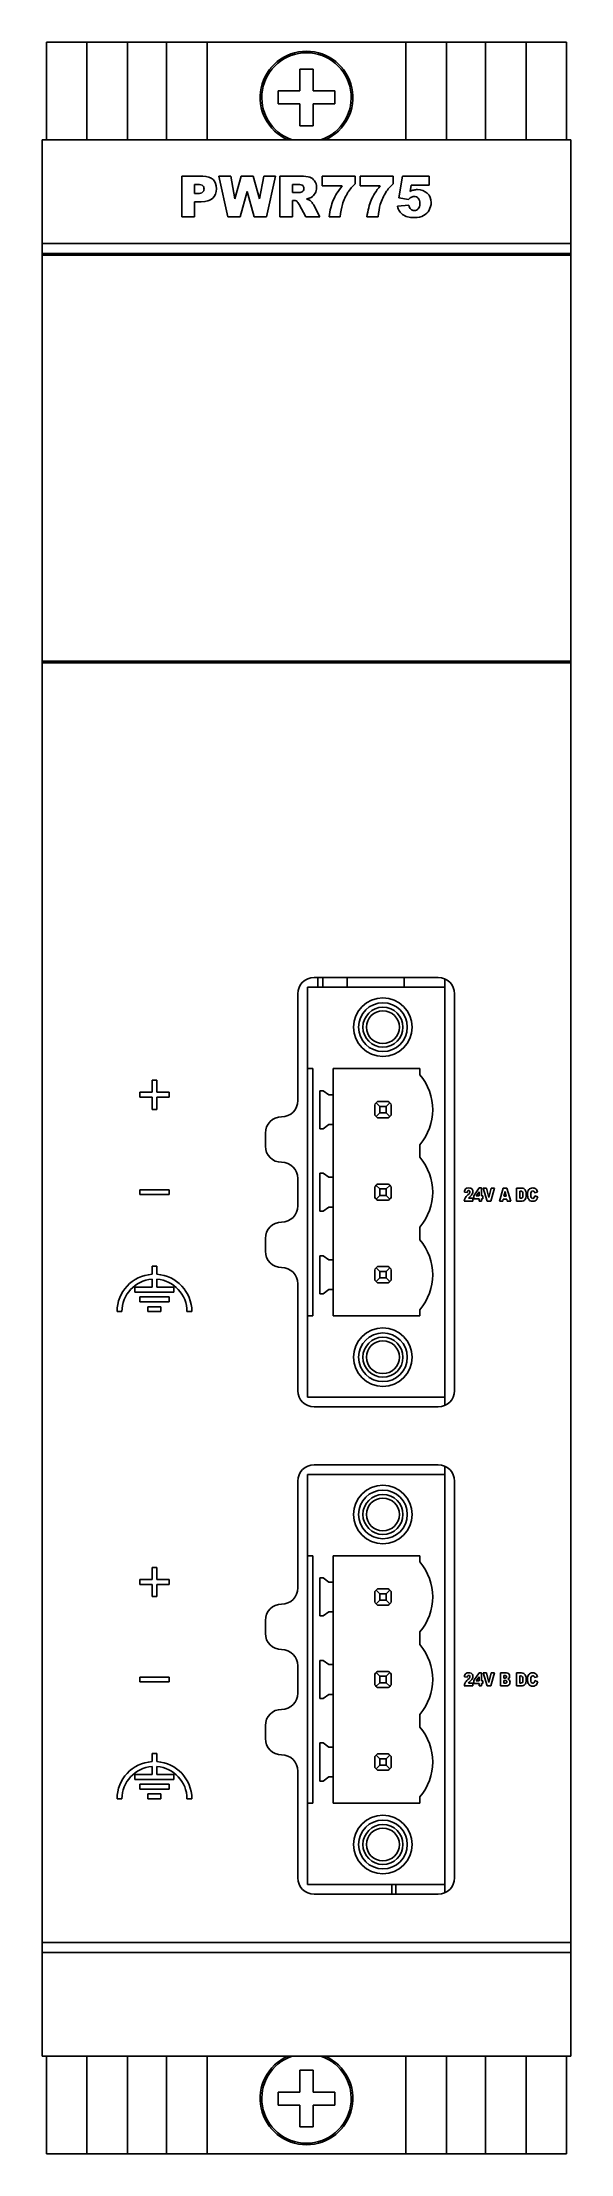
# Model space of a CAD drawing. Header units: inches. Extents: x 0 to 32, y 0 to 130.
import ezdxf

# ---------------------------------------------------------------- set-up
doc = ezdxf.new("R2010")
doc.units = ezdxf.units.IN
doc.header["$LTSCALE"] = 1.21
doc.header["$MEASUREMENT"] = 0
doc.layers.get('0').update_dxf_attribs({"linetype": 'CONTINUOUS'})
for name, color, linetype in [('02___PRT_ALL_AXES', 7, 'CONTINUOUS'), ('03___PRT_ALL_CURVES', 7, 'CONTINUOUS'), ('3_ALL_AXES', 7, 'CONTINUOUS')]:
    doc.layers.add(name, color=color, linetype=linetype)

msp = doc.modelspace()

# ---------------------------------------------------------------- linework, layer by layer
at = {"color": 7, "linetype": 'Continuous'}
for p, q in [((0, 130), (0, 124)), ((32, 130), (32, 124)), ((15.6, 127), (15.6, 128.35)), ((15.6, 128.35), (16.4, 128.35)), ((16.4, 128.35), (16.4, 127)), ((14.25, 127), (14.25, 126.2)), ((14.25, 127), (15.6, 127)), ((15.6, 126.2), (14.25, 126.2)), ((15.6, 124.85), (15.6, 126.2)), ((17.75, 127), (16.4, 127)), ((16.4, 124.85), (16.4, 126.2)), ((17.75, 126.2), (16.4, 126.2)), ((17.75, 126.2), (17.75, 127)), ((16.4, 124.85), (15.6, 124.85)), ((-0.25, 6), (-0.25, 124)), ((32.25, 124), (-0.25, 124)), ((32.25, 6), (32.25, 124)), ((32.25, 117.6), (-0.25, 117.6)), ((-0.25, 117), (32.25, 117)), ((32.25, 116.9), (-0.25, 116.9)), ((-0.25, 91.9), (32.25, 91.9)), ((-0.25, 91.8), (32.25, 91.8)), ((16.07, 46.58), (16.07, 71.82)), ((16.07, 71.82), (24.5, 71.82)), ((16.7, 72.42), (16.7, 71.82)), ((17, 72.42), (17, 71.82)), ((18.5, 71.82), (18.5, 72.42)), ((22, 71.82), (22, 72.42)), ((24.5, 71.82), (24.5, 46.58)), ((16.07, 66.82), (16.38, 66.82)), ((16.38, 66.82), (16.38, 51.58)), ((17.64, 66.82), (17.64, 51.58)), ((17.64, 66.82), (22.96, 66.82)), ((22.96, 66.82), (22.96, 66.43)), ((16.82, 63.11), (16.82, 65.45)), ((16.82, 65.45), (17.02, 65.45)), ((17.02, 65.45), (17.38, 65.2)), ((17.38, 65.2), (17.64, 65.2)), ((20.2, 63.95), (20.2, 64.61)), ((20.5, 64.48), (20.28, 64.7)), ((20.28, 63.86), (20.5, 64.08)), ((20.37, 64.78), (21.03, 64.78)), ((21.03, 63.78), (20.37, 63.78)), ((20.5, 64.08), (20.5, 64.48)), ((20.5, 64.48), (20.9, 64.48)), ((20.9, 64.08), (20.5, 64.08)), ((20.9, 64.48), (21.12, 64.7)), ((20.9, 64.48), (20.9, 64.08)), ((20.9, 64.08), (21.12, 63.86)), ((21.2, 64.61), (21.2, 63.95)), ((17.02, 63.11), (16.82, 63.11)), ((17.38, 63.36), (17.02, 63.11)), ((17.64, 63.36), (17.38, 63.36)), ((22.96, 62.13), (22.96, 61.35)), ((16.82, 58.03), (16.82, 60.37)), ((16.82, 60.37), (17.02, 60.37)), ((17.02, 60.37), (17.38, 60.12)), ((17.38, 60.12), (17.64, 60.12)), ((20.2, 58.87), (20.2, 59.53)), ((20.5, 59.4), (20.28, 59.62)), ((20.28, 58.78), (20.5, 59)), ((20.37, 59.7), (21.03, 59.7)), ((21.03, 58.7), (20.37, 58.7)), ((20.5, 59), (20.5, 59.4)), ((20.5, 59.4), (20.9, 59.4)), ((20.9, 59), (20.5, 59)), ((20.9, 59.4), (21.12, 59.62)), ((20.9, 59.4), (20.9, 59)), ((20.9, 59), (21.12, 58.78)), ((21.2, 59.53), (21.2, 58.87)), ((17.02, 58.03), (16.82, 58.03)), ((17.38, 58.28), (17.02, 58.03)), ((17.64, 58.28), (17.38, 58.28)), ((22.96, 57.05), (22.96, 56.27)), ((16.82, 52.95), (16.82, 55.29)), ((16.82, 55.29), (17.02, 55.29)), ((17.02, 55.29), (17.38, 55.04)), ((17.38, 55.04), (17.64, 55.04)), ((20.37, 54.62), (21.03, 54.62)), ((20.2, 53.79), (20.2, 54.45)), ((20.5, 54.32), (20.28, 54.54)), ((20.28, 53.7), (20.5, 53.92)), ((21.03, 53.62), (20.37, 53.62)), ((20.5, 53.92), (20.5, 54.32)), ((20.5, 54.32), (20.9, 54.32)), ((20.9, 53.92), (20.5, 53.92)), ((20.9, 54.32), (21.12, 54.54)), ((20.9, 54.32), (20.9, 53.92)), ((20.9, 53.92), (21.12, 53.7)), ((21.2, 54.45), (21.2, 53.79)), ((17.02, 52.95), (16.82, 52.95)), ((17.38, 53.2), (17.02, 52.95)), ((17.64, 53.2), (17.38, 53.2)), ((16.07, 51.58), (16.38, 51.58)), ((17.64, 51.58), (22.96, 51.58)), ((22.96, 51.97), (22.96, 51.58)), ((16.07, 46.58), (24.5, 46.58)), ((16.07, 16.58), (16.07, 41.82)), ((16.07, 41.82), (24.5, 41.82)), ((24.5, 41.82), (24.5, 16.58)), ((16.07, 36.82), (16.38, 36.82)), ((16.38, 36.82), (16.38, 21.58)), ((17.64, 36.82), (17.64, 21.58)), ((17.64, 36.82), (22.96, 36.82)), ((22.96, 36.82), (22.96, 36.43)), ((16.82, 33.11), (16.82, 35.45)), ((16.82, 35.45), (17.02, 35.45)), ((17.02, 35.45), (17.38, 35.2)), ((17.38, 35.2), (17.64, 35.2)), ((20.2, 33.95), (20.2, 34.61)), ((20.5, 34.48), (20.28, 34.7)), ((20.28, 33.86), (20.5, 34.08)), ((20.37, 34.78), (21.03, 34.78)), ((20.5, 34.08), (20.5, 34.48)), ((20.5, 34.48), (20.9, 34.48)), ((20.9, 34.08), (20.5, 34.08)), ((20.9, 34.48), (21.12, 34.7)), ((20.9, 34.48), (20.9, 34.08)), ((20.9, 34.08), (21.12, 33.86)), ((21.2, 34.61), (21.2, 33.95)), ((17.02, 33.11), (16.82, 33.11)), ((17.38, 33.36), (17.02, 33.11)), ((17.64, 33.36), (17.38, 33.36)), ((21.03, 33.78), (20.37, 33.78)), ((22.96, 32.13), (22.96, 31.35)), ((16.82, 28.03), (16.82, 30.37)), ((16.82, 30.37), (17.02, 30.37)), ((17.02, 30.37), (17.38, 30.12)), ((17.38, 30.12), (17.64, 30.12)), ((20.2, 28.87), (20.2, 29.53)), ((20.5, 29.4), (20.28, 29.62)), ((20.28, 28.78), (20.5, 29)), ((20.37, 29.7), (21.03, 29.7)), ((21.03, 28.7), (20.37, 28.7)), ((20.5, 29), (20.5, 29.4)), ((20.5, 29.4), (20.9, 29.4)), ((20.9, 29), (20.5, 29)), ((20.9, 29.4), (21.12, 29.62)), ((20.9, 29.4), (20.9, 29)), ((20.9, 29), (21.12, 28.78)), ((21.2, 29.53), (21.2, 28.87)), ((17.02, 28.03), (16.82, 28.03)), ((17.38, 28.28), (17.02, 28.03)), ((17.64, 28.28), (17.38, 28.28)), ((22.96, 27.05), (22.96, 26.27)), ((16.82, 22.95), (16.82, 25.29)), ((16.82, 25.29), (17.02, 25.29)), ((17.02, 25.29), (17.38, 25.04)), ((17.38, 25.04), (17.64, 25.04)), ((20.2, 23.79), (20.2, 24.45)), ((20.5, 24.32), (20.28, 24.54)), ((20.28, 23.7), (20.5, 23.92)), ((20.37, 24.62), (21.03, 24.62)), ((21.03, 23.62), (20.37, 23.62)), ((20.5, 23.92), (20.5, 24.32)), ((20.5, 24.32), (20.9, 24.32)), ((20.9, 23.92), (20.5, 23.92)), ((20.9, 24.32), (21.12, 24.54)), ((20.9, 24.32), (20.9, 23.92)), ((20.9, 23.92), (21.12, 23.7)), ((21.2, 24.45), (21.2, 23.79)), ((17.02, 22.95), (16.82, 22.95)), ((17.38, 23.2), (17.02, 22.95)), ((17.64, 23.2), (17.38, 23.2)), ((16.07, 21.58), (16.38, 21.58)), ((17.64, 21.58), (22.96, 21.58)), ((22.96, 21.97), (22.96, 21.58)), ((16.07, 16.58), (24.5, 16.58)), ((21.5, 15.98), (21.5, 16.58)), ((32.25, 13), (-0.25, 13)), ((32.25, 12.4), (-0.25, 12.4)), ((32.25, 6), (-0.25, 6)), ((0, 6), (0, 0)), ((32, 6), (32, 0)), ((15.6, 3.8), (15.6, 5.15)), ((15.6, 5.15), (16.4, 5.15)), ((16.4, 5.15), (16.4, 3.8)), ((14.25, 3.8), (14.25, 3)), ((14.25, 3.8), (15.6, 3.8)), ((15.6, 3), (14.25, 3)), ((15.6, 1.65), (15.6, 3)), ((17.75, 3.8), (16.4, 3.8)), ((16.4, 1.65), (16.4, 3)), ((17.75, 3), (16.4, 3)), ((17.75, 3), (17.75, 3.8)), ((16.4, 1.65), (15.6, 1.65))]:
    msp.add_line(p, q, dxfattribs=at)
for centre, radius in [((20.7, 69.36), 1.8), ((20.7, 69.36), 1.5), ((20.7, 69.36), 1.23), ((20.7, 69.36), 1.01), ((20.7, 49.04), 1.8), ((20.7, 49.04), 1.5), ((20.7, 49.04), 1.23), ((20.7, 49.04), 1.01), ((20.7, 39.36), 1.8), ((20.7, 39.36), 1.5), ((20.7, 39.36), 1.23), ((20.7, 39.36), 1.01), ((20.7, 19.04), 1.8), ((20.7, 19.04), 1.5), ((20.7, 19.04), 1.23), ((20.7, 19.04), 1.01)]:
    msp.add_circle(centre, radius, dxfattribs=at)
for centre, radius, start, end in [((16, 126.6), 2.85, 293.7203, 246.2797), ((16, 126.6), 2.75, 288.8396, 251.1604), ((1.55, 116), 1, 90, 114.4508), ((30.45, 116), 1, 65.5492, 90), ((1.55, 92.8), 1, 245.5492, 270), ((30.45, 92.8), 1, 270, 294.4508), ((20.46, 64.28), 3.3, 319.2509, 40.7491), ((20.7, 64.28), 0.6, 123.5573, 146.4427), ((20.7, 64.28), 0.6, 213.5573, 236.4427), ((20.7, 64.28), 0.6, 33.5573, 56.4427), ((20.7, 64.28), 0.6, 303.5573, 326.4427), ((20.46, 59.2), 3.3, 319.2509, 40.7491), ((20.7, 59.2), 0.6, 123.5573, 146.4427), ((20.7, 59.2), 0.6, 213.5573, 236.4427), ((20.7, 59.2), 0.6, 33.5573, 56.4427), ((20.7, 59.2), 0.6, 303.5573, 326.4427), ((20.46, 54.12), 3.3, 319.2509, 40.7491), ((20.7, 54.12), 0.6, 123.5573, 146.4427), ((20.7, 54.12), 0.6, 33.5573, 56.4427), ((20.7, 54.12), 0.6, 213.5573, 236.4427), ((20.7, 54.12), 0.6, 303.5573, 326.4427), ((20.46, 34.28), 3.3, 319.2509, 40.7491), ((20.7, 34.28), 0.6, 123.5573, 146.4427), ((20.7, 34.28), 0.6, 213.5573, 236.4427), ((20.7, 34.28), 0.6, 33.5573, 56.4427), ((20.7, 34.28), 0.6, 303.5573, 326.4427), ((20.46, 29.2), 3.3, 319.2509, 40.7491), ((20.7, 29.2), 0.6, 123.5573, 146.4427), ((20.7, 29.2), 0.6, 213.5573, 236.4427), ((20.7, 29.2), 0.6, 33.5573, 56.4427), ((20.7, 29.2), 0.6, 303.5573, 326.4427), ((20.46, 24.12), 3.3, 319.2509, 40.7491), ((20.7, 24.12), 0.6, 123.5573, 146.4427), ((20.7, 24.12), 0.6, 213.5573, 236.4427), ((20.7, 24.12), 0.6, 33.5573, 56.4427), ((20.7, 24.12), 0.6, 303.5573, 326.4427), ((16, 3.4), 2.85, 113.7203, 66.2797), ((16, 3.4), 2.75, 108.8396, 71.1604)]:
    msp.add_arc(centre, radius, start, end, dxfattribs=at)
at = {"layer": '02___PRT_ALL_AXES', "color": 7, "linetype": 'Continuous'}
for p, q in [((32, 130), (0, 130)), ((2.5, 130), (2.5, 124)), ((5, 130), (5, 124)), ((7.4, 130), (7.4, 124)), ((9.9, 130), (9.9, 124)), ((22.1, 130), (22.1, 124)), ((24.6, 130), (24.6, 124)), ((27, 130), (27, 124)), ((29.5, 130), (29.5, 124)), ((24.1, 72.42), (16.47, 72.42)), ((24.5, 71.82), (24.5, 72.32)), ((15.47, 71.42), (15.47, 64.84)), ((25.1, 46.98), (25.1, 71.42)), ((13.47, 62.84), (13.47, 62.04)), ((15.47, 60.04), (15.47, 58.36)), ((13.47, 56.36), (13.47, 55.56)), ((15.47, 53.56), (15.47, 46.98)), ((16.47, 45.98), (24.1, 45.98)), ((24.5, 46.08), (24.5, 46.58)), ((24.1, 42.42), (16.47, 42.42)), ((24.5, 41.82), (24.5, 42.32)), ((15.47, 41.42), (15.47, 34.84)), ((25.1, 16.98), (25.1, 41.42)), ((13.47, 32.84), (13.47, 32.04)), ((15.47, 30.04), (15.47, 28.36)), ((13.47, 26.36), (13.47, 25.56)), ((15.47, 23.56), (15.47, 16.98)), ((16.47, 15.98), (24.1, 15.98)), ((24.5, 16.08), (24.5, 16.58)), ((2.5, 6), (2.5, 0)), ((5, 6), (5, 0)), ((7.4, 6), (7.4, 0)), ((9.9, 6), (9.9, 0)), ((22.1, 6), (22.1, 0)), ((24.6, 6), (24.6, 0)), ((27, 6), (27, 0)), ((29.5, 6), (29.5, 0)), ((32, 0), (0, 0))]:
    msp.add_line(p, q, dxfattribs=at)
for centre, start, end in [((16.47, 71.42), 90, 180), ((24.1, 71.42), 0, 90), ((14.47, 62.84), 90, 180), ((14.47, 64.84), 270, 0), ((14.47, 62.04), 180, 270), ((14.47, 60.04), 0, 90), ((14.47, 56.36), 90, 180), ((14.47, 58.36), 270, 0), ((14.47, 55.56), 180, 270), ((14.47, 53.56), 0, 90), ((16.47, 46.98), 180, 270), ((24.1, 46.98), 270, 0), ((16.47, 41.42), 90, 180), ((24.1, 41.42), 0, 90), ((14.47, 32.84), 90, 180), ((14.47, 34.84), 270, 0), ((14.47, 32.04), 180, 270), ((14.47, 30.04), 0, 90), ((14.47, 26.36), 90, 180), ((14.47, 28.36), 270, 0), ((14.47, 25.56), 180, 270), ((14.47, 23.56), 0, 90), ((16.47, 16.98), 180, 270), ((24.1, 16.98), 270, 0)]:
    msp.add_arc(centre, 1, start, end, dxfattribs=at)
at = {"layer": '03___PRT_ALL_CURVES', "color": 4, "linetype": 'Continuous'}
for p, q in [((8.33, 121.75), (8.33, 119.25)), ((9.62, 121.75), (8.33, 121.75)), ((9.11, 120.68), (9.11, 121.24)), ((9.11, 121.24), (9.33, 121.24)), ((10.6, 121.75), (11.16, 119.25)), ((11.34, 121.75), (10.6, 121.75)), ((11.6, 120.35), (11.34, 121.75)), ((11.99, 121.75), (11.6, 120.35)), ((12.72, 121.75), (11.99, 121.75)), ((13.1, 120.35), (12.72, 121.75)), ((13.37, 121.75), (13.1, 120.35)), ((14.1, 121.75), (13.37, 121.75)), ((13.55, 119.25), (14.1, 121.75)), ((14.36, 121.75), (14.36, 119.25)), ((15.65, 121.75), (14.36, 121.75)), ((15.14, 120.74), (15.14, 121.25)), ((15.14, 121.25), (15.48, 121.25)), ((16.97, 121.75), (16.97, 121.16)), ((19, 121.75), (16.97, 121.75)), ((16.97, 121.16), (18.2, 121.16)), ((19, 121.28), (19, 121.75)), ((19.3, 121.75), (19.3, 121.16)), ((21.33, 121.75), (19.3, 121.75)), ((19.3, 121.16), (20.53, 121.16)), ((21.33, 121.28), (21.33, 121.75)), ((21.9, 121.75), (21.68, 120.41)), ((23.55, 121.75), (21.9, 121.75)), ((22.37, 120.82), (22.43, 121.2)), ((22.43, 121.2), (23.55, 121.2)), ((23.55, 121.2), (23.55, 121.75)), ((9.3, 120.68), (9.11, 120.68)), ((9.11, 119.25), (9.11, 120.18)), ((9.11, 120.18), (9.53, 120.18)), ((11.92, 119.25), (12.35, 120.82)), ((12.35, 120.82), (12.79, 119.25)), ((15.46, 120.74), (15.14, 120.74)), ((15.14, 119.25), (15.14, 120.26)), ((15.14, 120.26), (15.21, 120.26)), ((15.54, 120.01), (15.95, 119.25)), ((16.82, 119.25), (16.45, 119.97)), ((22.29, 119.97), (21.59, 119.9)), ((21.68, 120.41), (22.27, 120.32)), ((8.33, 119.25), (9.11, 119.25)), ((11.16, 119.25), (11.92, 119.25)), ((12.79, 119.25), (13.55, 119.25)), ((14.36, 119.25), (15.14, 119.25)), ((15.95, 119.25), (16.82, 119.25)), ((17.39, 119.25), (18.08, 119.25)), ((19.72, 119.25), (20.41, 119.25)), ((5.75, 65.05), (5.75, 65.35)), ((5.75, 65.35), (6.5, 65.35)), ((6.5, 65.05), (5.75, 65.05)), ((6.5, 65.35), (6.5, 66.1)), ((6.5, 66.1), (6.8, 66.1)), ((6.5, 64.3), (6.5, 65.05)), ((6.8, 66.1), (6.8, 65.35)), ((6.8, 65.35), (7.55, 65.35)), ((6.8, 65.05), (6.8, 64.3)), ((7.55, 65.05), (6.8, 65.05)), ((7.55, 65.35), (7.55, 65.05)), ((6.8, 64.3), (6.5, 64.3)), ((5.75, 59.05), (5.75, 59.35)), ((5.75, 59.35), (7.55, 59.35)), ((7.55, 59.05), (5.75, 59.05)), ((7.55, 59.35), (7.55, 59.05)), ((25.7, 58.65), (26.23, 58.65)), ((25.71, 59.21), (25.89, 59.19)), ((25.96, 58.83), (26, 58.88)), ((26.23, 58.83), (25.96, 58.83)), ((26, 58.88), (26.07, 58.94)), ((26.23, 58.65), (26.23, 58.83)), ((26.62, 59.46), (26.29, 58.98)), ((26.29, 58.98), (26.29, 58.8)), ((26.29, 58.8), (26.62, 58.8)), ((26.44, 58.97), (26.62, 59.22)), ((26.62, 58.97), (26.44, 58.97)), ((26.77, 59.46), (26.62, 59.46)), ((26.62, 59.22), (26.62, 58.97)), ((26.62, 58.8), (26.62, 58.65)), ((26.62, 58.65), (26.77, 58.65)), ((26.77, 58.97), (26.77, 59.46)), ((26.85, 58.97), (26.77, 58.97)), ((26.77, 58.65), (26.77, 58.8)), ((26.77, 58.8), (26.85, 58.8)), ((26.85, 58.8), (26.85, 58.97)), ((26.87, 59.45), (27.11, 58.65)), ((27.08, 59.45), (26.87, 59.45)), ((27.22, 58.87), (27.08, 59.45)), ((27.11, 58.65), (27.33, 58.65)), ((27.36, 59.45), (27.22, 58.87)), ((27.33, 58.65), (27.57, 59.45)), ((27.57, 59.45), (27.36, 59.45)), ((28.1, 59.45), (27.86, 58.65)), ((27.86, 58.65), (28.07, 58.65)), ((28.07, 58.65), (28.1, 58.78)), ((28.32, 59.45), (28.1, 59.45)), ((28.1, 58.78), (28.32, 58.78)), ((28.14, 58.96), (28.21, 59.24)), ((28.28, 58.96), (28.14, 58.96)), ((28.21, 59.24), (28.28, 58.96)), ((28.56, 58.65), (28.32, 59.45)), ((28.32, 58.78), (28.35, 58.65)), ((28.35, 58.65), (28.56, 58.65)), ((28.92, 59.45), (28.92, 58.65)), ((29.22, 59.45), (28.92, 59.45)), ((28.92, 58.65), (29.22, 58.65)), ((29.12, 58.83), (29.12, 59.27)), ((29.12, 59.27), (29.17, 59.27)), ((29.17, 58.83), (29.12, 58.83)), ((30.02, 59.22), (30.04, 59.17)), ((30.04, 59.17), (30.21, 59.21)), ((30.22, 58.91), (30.04, 58.98)), ((6.5, 54.15), (6.5, 54.65)), ((6.5, 54.65), (6.8, 54.65)), ((6.8, 54.65), (6.8, 54.15)), ((5.45, 53.05), (5.45, 53.35)), ((6.5, 53.35), (5.45, 53.35)), ((6.5, 53.35), (6.5, 53.84)), ((6.8, 53.84), (6.8, 53.35)), ((7.85, 53.35), (6.8, 53.35)), ((7.85, 53.35), (7.85, 53.05)), ((7.85, 53.05), (5.45, 53.05)), ((5.75, 52.45), (5.75, 52.75)), ((5.75, 52.75), (7.55, 52.75)), ((7.55, 52.45), (5.75, 52.45)), ((6.25, 51.85), (6.25, 52.15)), ((6.25, 52.15), (7.05, 52.15)), ((7.05, 52.15), (7.05, 51.85)), ((7.55, 52.75), (7.55, 52.45)), ((4.65, 51.85), (4.35, 51.85)), ((7.05, 51.85), (6.25, 51.85)), ((8.65, 51.85), (8.95, 51.85)), ((5.75, 35.05), (5.75, 35.35)), ((5.75, 35.35), (6.5, 35.35)), ((6.5, 35.35), (6.5, 36.1)), ((6.5, 36.1), (6.8, 36.1)), ((6.8, 36.1), (6.8, 35.35)), ((6.8, 35.35), (7.55, 35.35)), ((7.55, 35.35), (7.55, 35.05)), ((6.5, 35.05), (5.75, 35.05)), ((6.5, 34.3), (6.5, 35.05)), ((6.8, 34.3), (6.5, 34.3)), ((6.8, 35.05), (6.8, 34.3)), ((7.55, 35.05), (6.8, 35.05)), ((5.75, 29.05), (5.75, 29.35)), ((5.75, 29.35), (7.55, 29.35)), ((7.55, 29.05), (5.75, 29.05)), ((7.55, 29.35), (7.55, 29.05)), ((25.7, 28.8), (26.23, 28.8)), ((25.71, 29.36), (25.89, 29.34)), ((25.96, 28.98), (26, 29.03)), ((26.23, 28.98), (25.96, 28.98)), ((26, 29.03), (26.07, 29.09)), ((26.23, 28.8), (26.23, 28.98)), ((26.62, 29.61), (26.29, 29.13)), ((26.29, 29.13), (26.29, 28.95)), ((26.29, 28.95), (26.62, 28.95)), ((26.44, 29.12), (26.62, 29.37)), ((26.62, 29.12), (26.44, 29.12)), ((26.77, 29.61), (26.62, 29.61)), ((26.62, 29.37), (26.62, 29.12)), ((26.62, 28.95), (26.62, 28.8)), ((26.62, 28.8), (26.77, 28.8)), ((26.77, 29.12), (26.77, 29.61)), ((26.85, 29.12), (26.77, 29.12)), ((26.77, 28.8), (26.77, 28.95)), ((26.77, 28.95), (26.85, 28.95)), ((26.85, 28.95), (26.85, 29.12)), ((26.87, 29.6), (27.11, 28.8)), ((27.08, 29.6), (26.87, 29.6)), ((27.22, 29.02), (27.08, 29.6)), ((27.11, 28.8), (27.33, 28.8)), ((27.36, 29.6), (27.22, 29.02)), ((27.33, 28.8), (27.57, 29.6)), ((27.57, 29.6), (27.36, 29.6)), ((27.93, 29.6), (27.93, 28.8)), ((28.3, 29.6), (27.93, 29.6)), ((27.93, 28.8), (28.27, 28.8)), ((28.13, 29.29), (28.13, 29.44)), ((28.13, 29.44), (28.22, 29.44)), ((28.21, 29.29), (28.13, 29.29)), ((28.13, 28.97), (28.13, 29.13)), ((28.13, 29.13), (28.23, 29.13)), ((28.23, 28.97), (28.13, 28.97)), ((28.27, 28.8), (28.36, 28.81)), ((28.92, 29.6), (28.92, 28.8)), ((29.22, 29.6), (28.92, 29.6)), ((28.92, 28.8), (29.22, 28.8)), ((29.12, 28.98), (29.12, 29.42)), ((29.12, 29.42), (29.17, 29.42)), ((29.17, 28.98), (29.12, 28.98)), ((30.02, 29.37), (30.04, 29.32)), ((30.04, 29.32), (30.21, 29.36)), ((30.22, 29.06), (30.04, 29.13)), ((6.5, 24.15), (6.5, 24.64)), ((6.5, 24.64), (6.8, 24.64)), ((6.5, 23.35), (6.5, 23.84)), ((6.8, 24.64), (6.8, 24.15)), ((6.8, 23.84), (6.8, 23.35)), ((5.45, 23.05), (5.45, 23.35)), ((6.5, 23.35), (5.45, 23.35)), ((7.85, 23.05), (5.45, 23.05)), ((5.75, 22.45), (5.75, 22.75)), ((5.75, 22.75), (7.55, 22.75)), ((7.55, 22.45), (5.75, 22.45)), ((6.25, 21.85), (6.25, 22.15)), ((6.25, 22.15), (7.05, 22.15)), ((7.85, 23.35), (6.8, 23.35)), ((7.05, 22.15), (7.05, 21.85)), ((7.55, 22.75), (7.55, 22.45)), ((7.85, 23.35), (7.85, 23.05)), ((4.65, 21.85), (4.35, 21.85)), ((7.05, 21.85), (6.25, 21.85)), ((8.65, 21.85), (8.95, 21.85))]:
    msp.add_line(p, q, dxfattribs=at)
for centre, radius, start, end in [((6.65, 51.85), 2.3, 93.7393, 180), ((6.65, 51.85), 2, 94.3012, 180), ((6.65, 51.85), 2.3, 0, 86.2607), ((6.65, 51.85), 2, 0, 85.6988), ((6.65, 21.85), 2.3, 93.7393, 180.0366), ((6.65, 21.85), 2, 94.3012, 180.0366), ((6.65, 21.85), 2.3, 0.0366, 86.2607), ((6.65, 21.85), 2, 0.0366, 85.6988)]:
    msp.add_arc(centre, radius, start, end, dxfattribs=at)
for points in [[(9.33, 121.24), (9.47, 121.24), (9.57, 121.21), (9.63, 121.16)], [(9.7, 120.96), (9.7, 120.88), (9.67, 120.81), (9.61, 120.76)], [(10.25, 121.55), (10.11, 121.68), (9.9, 121.75), (9.62, 121.75)], [(9.63, 121.16), (9.68, 121.11), (9.7, 121.04), (9.7, 120.96)], [(10.23, 120.39), (10.38, 120.53), (10.46, 120.73), (10.46, 120.98)], [(10.46, 120.98), (10.46, 121.23), (10.39, 121.42), (10.25, 121.55)], [(15.48, 121.25), (15.62, 121.25), (15.72, 121.22), (15.77, 121.18)], [(16.2, 121.69), (16.07, 121.73), (15.89, 121.75), (15.65, 121.75)], [(15.77, 121.18), (15.82, 121.14), (15.84, 121.07), (15.84, 120.99)], [(15.84, 120.99), (15.84, 120.94), (15.83, 120.89), (15.79, 120.85)], [(16.5, 121.46), (16.42, 121.57), (16.32, 121.65), (16.2, 121.69)], [(16.62, 121.06), (16.62, 121.21), (16.58, 121.35), (16.5, 121.46)], [(16.53, 120.7), (16.59, 120.8), (16.62, 120.92), (16.62, 121.06)], [(18.2, 121.16), (17.95, 120.85), (17.76, 120.55), (17.65, 120.28)], [(18.55, 120.76), (18.67, 120.95), (18.82, 121.12), (19, 121.28)], [(20.53, 121.16), (20.28, 120.85), (20.09, 120.55), (19.98, 120.28)], [(20.88, 120.76), (21, 120.95), (21.15, 121.12), (21.33, 121.28)], [(22.6, 120.9), (22.52, 120.88), (22.45, 120.86), (22.37, 120.82)], [(22.82, 120.93), (22.75, 120.93), (22.67, 120.92), (22.6, 120.9)], [(23.43, 120.7), (23.27, 120.85), (23.07, 120.93), (22.82, 120.93)], [(9.61, 120.76), (9.55, 120.71), (9.45, 120.68), (9.3, 120.68)], [(9.53, 120.18), (9.84, 120.18), (10.08, 120.25), (10.23, 120.39)], [(15.21, 120.26), (15.28, 120.26), (15.34, 120.24), (15.4, 120.21)], [(15.4, 120.21), (15.44, 120.18), (15.48, 120.11), (15.54, 120.01)], [(15.67, 120.77), (15.57, 120.75), (15.5, 120.74), (15.46, 120.74)], [(15.79, 120.85), (15.76, 120.81), (15.72, 120.78), (15.67, 120.77)], [(16.01, 120.35), (16.13, 120.38), (16.22, 120.41), (16.29, 120.45)], [(16.22, 120.26), (16.17, 120.29), (16.11, 120.32), (16.01, 120.35)], [(16.34, 120.13), (16.28, 120.2), (16.24, 120.24), (16.22, 120.26)], [(16.29, 120.45), (16.39, 120.51), (16.47, 120.6), (16.53, 120.7)], [(16.45, 119.97), (16.43, 120.01), (16.39, 120.06), (16.34, 120.13)], [(17.65, 120.28), (17.53, 120), (17.44, 119.66), (17.39, 119.25)], [(18.08, 119.25), (18.1, 119.54), (18.15, 119.8), (18.21, 120.01)], [(18.21, 120.01), (18.3, 120.29), (18.41, 120.54), (18.55, 120.76)], [(19.98, 120.28), (19.86, 120), (19.77, 119.66), (19.72, 119.25)], [(20.41, 119.25), (20.43, 119.54), (20.48, 119.8), (20.54, 120.01)], [(20.54, 120.01), (20.63, 120.29), (20.74, 120.54), (20.88, 120.76)], [(21.59, 119.9), (21.62, 119.78), (21.66, 119.68), (21.71, 119.6)], [(21.71, 119.6), (21.77, 119.53), (21.83, 119.45), (21.91, 119.39)], [(22.27, 120.32), (22.32, 120.38), (22.37, 120.43), (22.42, 120.45)], [(22.41, 119.72), (22.35, 119.78), (22.31, 119.86), (22.29, 119.97)], [(22.63, 119.63), (22.55, 119.63), (22.47, 119.66), (22.41, 119.72)], [(22.42, 120.45), (22.48, 120.48), (22.55, 120.5), (22.62, 120.5)], [(22.62, 120.5), (22.72, 120.5), (22.81, 120.46), (22.87, 120.4)], [(22.87, 119.74), (22.81, 119.67), (22.73, 119.63), (22.63, 119.63)], [(22.87, 120.4), (22.93, 120.33), (22.97, 120.22), (22.97, 120.07)], [(22.97, 120.07), (22.97, 119.92), (22.93, 119.81), (22.87, 119.74)], [(23.2, 119.33), (23.35, 119.4), (23.46, 119.52), (23.54, 119.67)], [(23.67, 120.13), (23.67, 120.36), (23.59, 120.55), (23.43, 120.7)], [(23.54, 119.67), (23.62, 119.81), (23.67, 119.97), (23.67, 120.13)], [(21.91, 119.39), (22, 119.33), (22.1, 119.28), (22.21, 119.25)], [(22.21, 119.25), (22.33, 119.22), (22.47, 119.21), (22.64, 119.21)], [(22.64, 119.21), (22.87, 119.21), (23.06, 119.25), (23.2, 119.33)], [(25.76, 58.84), (25.72, 58.78), (25.71, 58.72), (25.7, 58.65)], [(25.75, 59.35), (25.73, 59.32), (25.72, 59.27), (25.71, 59.21)], [(25.83, 59.44), (25.8, 59.42), (25.77, 59.39), (25.75, 59.35)], [(25.93, 59.04), (25.84, 58.96), (25.79, 58.89), (25.76, 58.84)], [(25.97, 59.46), (25.91, 59.46), (25.86, 59.45), (25.83, 59.44)], [(25.89, 59.19), (25.9, 59.23), (25.91, 59.27), (25.92, 59.28)], [(25.92, 59.28), (25.93, 59.3), (25.95, 59.31), (25.98, 59.31)], [(26.03, 59.15), (26.02, 59.13), (25.98, 59.09), (25.93, 59.04)], [(26.12, 59.44), (26.08, 59.45), (26.03, 59.46), (25.97, 59.46)], [(25.98, 59.31), (26, 59.31), (26.02, 59.3), (26.03, 59.29)], [(26.03, 59.29), (26.04, 59.27), (26.05, 59.25), (26.05, 59.22)], [(26.05, 59.22), (26.05, 59.2), (26.04, 59.18), (26.03, 59.15)], [(26.07, 58.94), (26.13, 59), (26.17, 59.05), (26.19, 59.09)], [(26.2, 59.35), (26.18, 59.39), (26.15, 59.42), (26.12, 59.44)], [(26.19, 59.09), (26.22, 59.14), (26.23, 59.18), (26.23, 59.23)], [(26.23, 59.23), (26.23, 59.28), (26.22, 59.32), (26.2, 59.35)], [(29.17, 59.27), (29.22, 59.27), (29.26, 59.25), (29.28, 59.22)], [(29.26, 58.85), (29.24, 58.84), (29.21, 58.83), (29.17, 58.83)], [(29.36, 59.42), (29.32, 59.44), (29.28, 59.45), (29.22, 59.45)], [(29.22, 58.65), (29.25, 58.65), (29.29, 58.66), (29.34, 58.67)], [(29.3, 58.91), (29.29, 58.88), (29.28, 58.86), (29.26, 58.85)], [(29.28, 59.22), (29.3, 59.19), (29.31, 59.13), (29.31, 59.05)], [(29.31, 59.05), (29.31, 58.98), (29.31, 58.94), (29.3, 58.91)], [(29.34, 58.67), (29.37, 58.68), (29.4, 58.7), (29.43, 58.74)], [(29.45, 59.34), (29.42, 59.37), (29.39, 59.4), (29.36, 59.42)], [(29.43, 58.74), (29.45, 58.77), (29.47, 58.81), (29.49, 58.85)], [(29.5, 59.21), (29.49, 59.26), (29.47, 59.3), (29.45, 59.34)], [(29.49, 58.85), (29.51, 58.9), (29.51, 58.97), (29.51, 59.05)], [(29.51, 59.05), (29.51, 59.11), (29.51, 59.16), (29.5, 59.21)], [(29.68, 59.36), (29.62, 59.29), (29.59, 59.18), (29.59, 59.05)], [(29.59, 59.05), (29.59, 58.95), (29.61, 58.87), (29.64, 58.81)], [(29.64, 58.81), (29.67, 58.74), (29.71, 58.7), (29.76, 58.67)], [(29.92, 59.46), (29.81, 59.46), (29.73, 59.43), (29.68, 59.36)], [(29.76, 58.67), (29.8, 58.65), (29.86, 58.64), (29.93, 58.64)], [(29.79, 59.05), (29.79, 59.12), (29.8, 59.18), (29.82, 59.21)], [(29.82, 58.87), (29.8, 58.9), (29.79, 58.96), (29.79, 59.05)], [(29.82, 59.21), (29.84, 59.26), (29.88, 59.28), (29.92, 59.28)], [(29.92, 58.82), (29.88, 58.82), (29.85, 58.84), (29.82, 58.87)], [(30.11, 59.4), (30.06, 59.44), (30, 59.46), (29.92, 59.46)], [(29.92, 59.28), (29.94, 59.28), (29.96, 59.27), (29.98, 59.26)], [(30, 58.86), (29.98, 58.83), (29.95, 58.82), (29.92, 58.82)], [(29.93, 58.64), (29.98, 58.64), (30.03, 58.65), (30.07, 58.67)], [(29.98, 59.26), (29.99, 59.25), (30.01, 59.24), (30.02, 59.22)], [(30.04, 58.98), (30.03, 58.93), (30.02, 58.89), (30, 58.86)], [(30.07, 58.67), (30.11, 58.69), (30.14, 58.72), (30.16, 58.76)], [(30.21, 59.21), (30.19, 59.3), (30.15, 59.36), (30.11, 59.4)], [(30.16, 58.76), (30.19, 58.8), (30.2, 58.85), (30.22, 58.91)], [(25.76, 28.99), (25.72, 28.93), (25.71, 28.87), (25.7, 28.8)], [(25.75, 29.5), (25.73, 29.47), (25.72, 29.42), (25.71, 29.36)], [(25.83, 29.59), (25.8, 29.57), (25.77, 29.54), (25.75, 29.5)], [(25.93, 29.19), (25.84, 29.11), (25.79, 29.04), (25.76, 28.99)], [(25.97, 29.61), (25.91, 29.61), (25.86, 29.6), (25.83, 29.59)], [(25.89, 29.34), (25.9, 29.38), (25.91, 29.42), (25.92, 29.43)], [(25.92, 29.43), (25.93, 29.45), (25.95, 29.46), (25.98, 29.46)], [(26.03, 29.3), (26.02, 29.28), (25.98, 29.24), (25.93, 29.19)], [(26.12, 29.59), (26.08, 29.6), (26.03, 29.61), (25.97, 29.61)], [(25.98, 29.46), (26, 29.46), (26.02, 29.45), (26.03, 29.44)], [(26.03, 29.44), (26.04, 29.42), (26.05, 29.4), (26.05, 29.37)], [(26.05, 29.37), (26.05, 29.35), (26.04, 29.33), (26.03, 29.3)], [(26.07, 29.09), (26.13, 29.15), (26.17, 29.2), (26.19, 29.24)], [(26.2, 29.5), (26.18, 29.54), (26.15, 29.57), (26.12, 29.59)], [(26.19, 29.24), (26.22, 29.29), (26.23, 29.33), (26.23, 29.38)], [(26.23, 29.38), (26.23, 29.43), (26.22, 29.47), (26.2, 29.5)], [(28.28, 29.31), (28.27, 29.29), (28.24, 29.29), (28.21, 29.29)], [(28.22, 29.44), (28.25, 29.44), (28.27, 29.43), (28.28, 29.42)], [(28.23, 29.13), (28.26, 29.13), (28.29, 29.13), (28.3, 29.11)], [(28.3, 28.99), (28.29, 28.98), (28.26, 28.97), (28.23, 28.97)], [(28.28, 29.42), (28.29, 29.41), (28.3, 29.39), (28.3, 29.36)], [(28.3, 29.36), (28.3, 29.34), (28.29, 29.32), (28.28, 29.31)], [(28.44, 29.54), (28.41, 29.58), (28.36, 29.6), (28.3, 29.6)], [(28.3, 29.11), (28.32, 29.1), (28.32, 29.08), (28.32, 29.06)], [(28.32, 29.06), (28.32, 29.03), (28.32, 29.01), (28.3, 28.99)], [(28.36, 28.81), (28.39, 28.82), (28.42, 28.83), (28.43, 28.84)], [(28.39, 29.23), (28.42, 29.24), (28.44, 29.26), (28.46, 29.28)], [(28.49, 29.15), (28.47, 29.19), (28.43, 29.21), (28.39, 29.23)], [(28.43, 28.84), (28.46, 28.86), (28.48, 28.88), (28.5, 28.92)], [(28.49, 29.4), (28.49, 29.46), (28.47, 29.5), (28.44, 29.54)], [(28.46, 29.28), (28.48, 29.31), (28.49, 29.35), (28.49, 29.4)], [(28.52, 29.03), (28.52, 29.08), (28.51, 29.12), (28.49, 29.15)], [(28.5, 28.92), (28.51, 28.95), (28.52, 28.99), (28.52, 29.03)], [(29.17, 29.42), (29.22, 29.42), (29.26, 29.4), (29.28, 29.37)], [(29.26, 29), (29.24, 28.99), (29.21, 28.98), (29.17, 28.98)], [(29.36, 29.57), (29.32, 29.59), (29.28, 29.6), (29.22, 29.6)], [(29.22, 28.8), (29.25, 28.8), (29.29, 28.81), (29.34, 28.82)], [(29.3, 29.06), (29.29, 29.03), (29.28, 29.01), (29.26, 29)], [(29.28, 29.37), (29.3, 29.34), (29.31, 29.28), (29.31, 29.2)], [(29.31, 29.2), (29.31, 29.13), (29.31, 29.09), (29.3, 29.06)], [(29.34, 28.82), (29.37, 28.83), (29.4, 28.85), (29.43, 28.89)], [(29.45, 29.49), (29.42, 29.52), (29.39, 29.55), (29.36, 29.57)], [(29.43, 28.89), (29.45, 28.92), (29.47, 28.96), (29.49, 29)], [(29.5, 29.36), (29.49, 29.41), (29.47, 29.45), (29.45, 29.49)], [(29.49, 29), (29.51, 29.05), (29.51, 29.12), (29.51, 29.2)], [(29.51, 29.2), (29.51, 29.26), (29.51, 29.31), (29.5, 29.36)], [(29.68, 29.51), (29.62, 29.44), (29.59, 29.33), (29.59, 29.2)], [(29.59, 29.2), (29.59, 29.1), (29.61, 29.02), (29.64, 28.96)], [(29.64, 28.96), (29.67, 28.89), (29.71, 28.85), (29.76, 28.82)], [(29.92, 29.61), (29.81, 29.61), (29.73, 29.58), (29.68, 29.51)], [(29.76, 28.82), (29.8, 28.8), (29.86, 28.79), (29.93, 28.79)], [(29.79, 29.2), (29.79, 29.27), (29.8, 29.33), (29.82, 29.36)], [(29.82, 29.02), (29.8, 29.05), (29.79, 29.11), (29.79, 29.2)], [(29.82, 29.36), (29.84, 29.41), (29.88, 29.43), (29.92, 29.43)], [(29.92, 28.97), (29.88, 28.97), (29.85, 28.99), (29.82, 29.02)], [(30.11, 29.55), (30.06, 29.59), (30, 29.61), (29.92, 29.61)], [(29.92, 29.43), (29.94, 29.43), (29.96, 29.42), (29.98, 29.41)], [(30, 29.01), (29.98, 28.98), (29.95, 28.97), (29.92, 28.97)], [(29.93, 28.79), (29.98, 28.79), (30.03, 28.8), (30.07, 28.82)], [(29.98, 29.41), (29.99, 29.4), (30.01, 29.39), (30.02, 29.37)], [(30.04, 29.13), (30.03, 29.08), (30.02, 29.04), (30, 29.01)], [(30.07, 28.82), (30.11, 28.84), (30.14, 28.87), (30.16, 28.91)], [(30.21, 29.36), (30.19, 29.45), (30.15, 29.51), (30.11, 29.55)], [(30.16, 28.91), (30.19, 28.95), (30.2, 29), (30.22, 29.06)]]:
    msp.add_open_spline(points, degree=3, dxfattribs=at)
at = {"layer": '3_ALL_AXES', "color": 7, "linetype": 'Continuous'}
msp.add_line((21.25, 16.58), (21.25, 15.98), dxfattribs=at)

doc.saveas('drawing.dxf')
